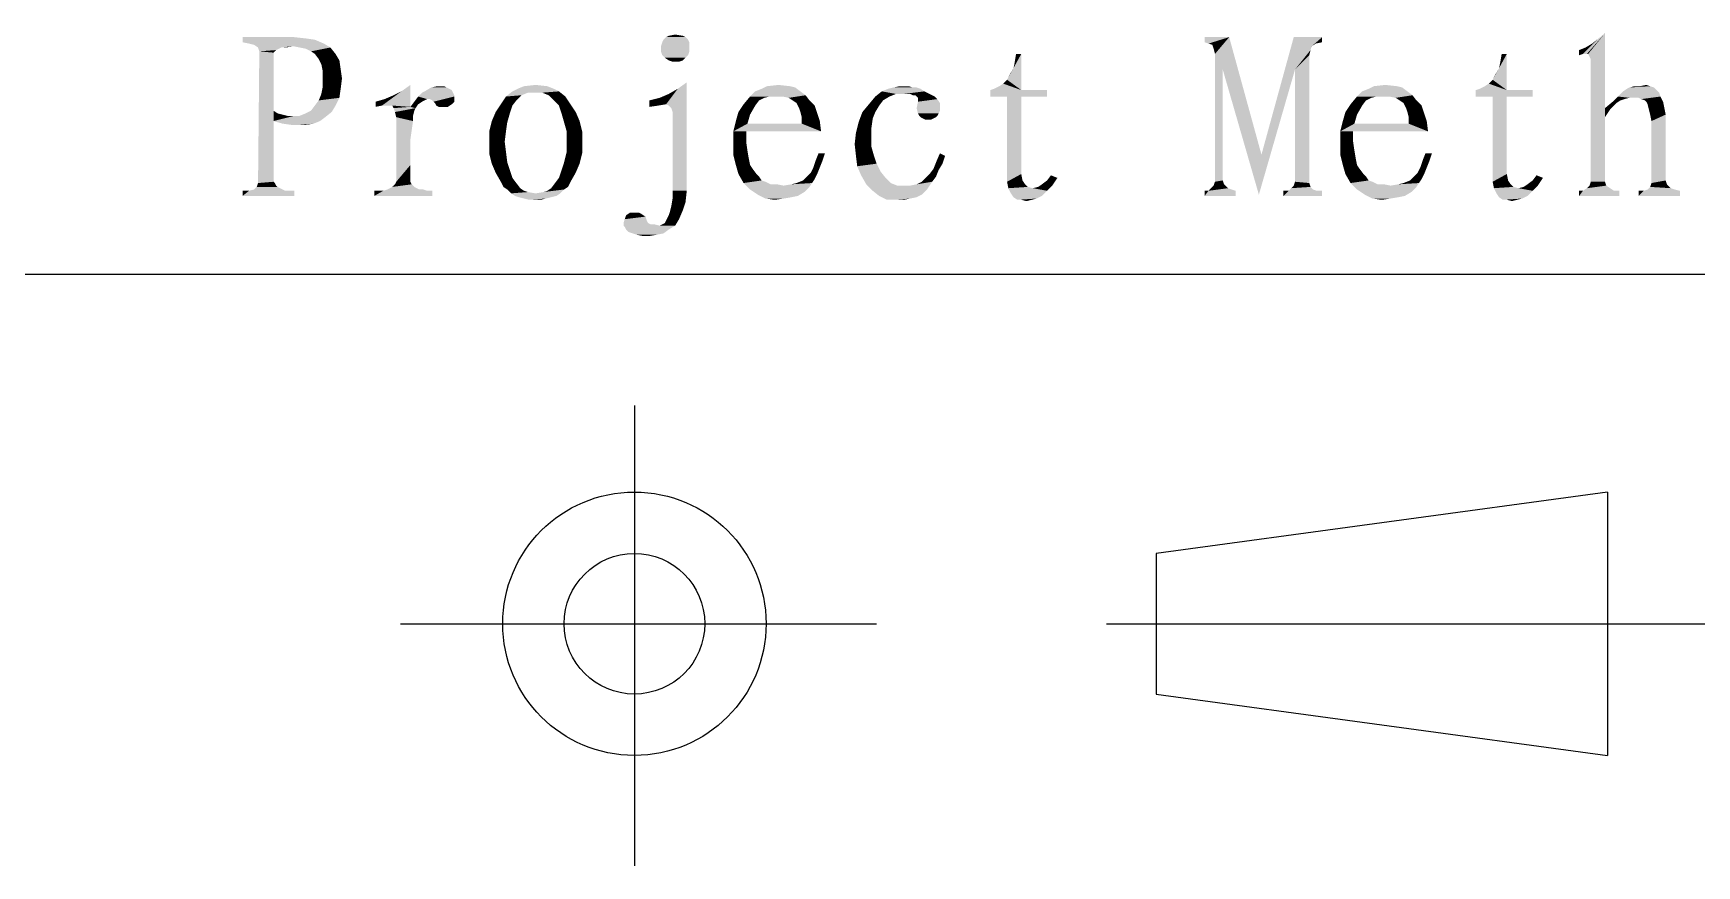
# Model space of a CAD drawing. Header units: millimetres. Extents: x 336 to 634, y 189 to 399.
# Drawn here: x 571.83 to 590.91, y 208.39 to 217.94 of the extents above; entities that cross this region are included whole.
import ezdxf

# ---------------------------------------------------------------- set-up
doc = ezdxf.new("R2010")
doc.units = ezdxf.units.MM

msp = doc.modelspace()

# ---------------------------------------------------------------- linework, layer by layer
at = {"color": 7, "linetype": 'Continuous'}
for p, q in [((448.54993, 215.17685), (628.54993, 215.17685)), ((589.88663, 212.67475), (584.71156, 211.97056)), ((589.88663, 212.67475), (589.88663, 209.65302)), ((584.71156, 211.97056), (584.71156, 210.35721)), ((584.71156, 210.35721), (589.88663, 209.65302))]:
    msp.add_line(p, q, dxfattribs=at)
at = {"color": 1, "linetype": 'Continuous'}
for p, q in [((578.72448, 213.66724), (578.72448, 208.38739)), ((576.04161, 211.16389), (581.50097, 211.16389)), ((584.14205, 211.16389), (591.49611, 211.16389))]:
    msp.add_line(p, q, dxfattribs=at)
at = {"color": 7, "linetype": 'Continuous'}
for radius in [1.51087, 0.80667]:
    msp.add_circle((578.72448, 211.16389), radius, dxfattribs=at)
for points in [[(589.6067, 217.70202), (589.78448, 217.8798), (589.85856, 217.93906)], [(589.65115, 217.70202), (589.6067, 217.70202), (589.85856, 217.93906)], [(589.66596, 217.70202), (589.65115, 217.70202), (589.85856, 217.93906)], [(589.68078, 217.67239), (589.66596, 217.70202), (589.85856, 217.93906)], [(589.69559, 217.64276), (589.68078, 217.67239), (589.85856, 217.93906)], [(589.69559, 217.5835), (589.69559, 217.64276), (589.85856, 217.93906)], [(589.69559, 217.5835), (589.85856, 217.93906), (589.85856, 217.0798)], [(574.82152, 217.89461), (574.95485, 217.8798), (574.22893, 217.83535)], [(574.82152, 217.89461), (574.22893, 217.83535), (574.22893, 217.89461)], [(574.95485, 217.8798), (575.05856, 217.86498), (574.22893, 217.83535)], [(574.303, 217.82054), (574.22893, 217.83535), (575.05856, 217.86498)], [(574.303, 217.82054), (575.05856, 217.86498), (575.16226, 217.82054)], [(575.16226, 217.82054), (574.36226, 217.80572), (574.303, 217.82054)], [(574.8067, 217.79091), (574.36226, 217.80572), (575.16226, 217.82054)], [(574.8067, 217.79091), (574.4067, 217.77609), (574.36226, 217.80572)], [(574.67337, 217.77609), (574.4067, 217.77609), (574.8067, 217.79091)], [(574.67337, 217.77609), (574.42152, 217.73165), (574.4067, 217.77609)], [(574.67337, 217.77609), (574.61411, 217.74646), (574.42152, 217.73165)], [(574.42152, 217.73165), (574.61411, 217.74646), (574.58448, 217.71683)], [(574.67337, 217.77609), (574.8067, 217.79091), (574.73263, 217.77609)], [(574.88078, 217.77609), (574.8067, 217.79091), (575.16226, 217.82054)], [(574.88078, 217.77609), (575.16226, 217.82054), (575.23633, 217.77609)], [(575.23633, 217.77609), (574.95485, 217.76128), (574.88078, 217.77609)], [(575.01411, 217.73165), (574.95485, 217.76128), (575.23633, 217.77609)], [(575.05856, 217.70202), (575.01411, 217.73165), (575.23633, 217.77609)], [(575.05856, 217.70202), (575.23633, 217.77609), (575.29559, 217.70202)], [(579.35485, 217.83535), (579.02893, 217.79091), (579.04374, 217.83535)], [(579.02893, 217.79091), (579.35485, 217.83535), (579.35485, 217.79091)], [(579.35485, 217.79091), (579.02893, 217.73165), (579.02893, 217.79091)], [(579.02893, 217.73165), (579.35485, 217.79091), (579.35485, 217.73165)], [(579.34004, 217.86498), (579.04374, 217.83535), (579.05856, 217.86498)], [(579.04374, 217.83535), (579.34004, 217.86498), (579.35485, 217.83535)], [(579.31041, 217.89461), (579.05856, 217.86498), (579.08819, 217.89461)], [(579.05856, 217.86498), (579.31041, 217.89461), (579.34004, 217.86498)], [(579.28078, 217.90943), (579.08819, 217.89461), (579.11782, 217.90943)], [(579.08819, 217.89461), (579.28078, 217.90943), (579.31041, 217.89461)], [(579.11782, 217.90943), (579.19189, 217.92424), (579.28078, 217.90943)], [(585.54745, 217.89461), (585.26596, 217.83535), (585.26596, 217.89461)], [(585.31041, 217.82054), (585.26596, 217.83535), (585.54745, 217.89461)], [(585.35485, 217.80572), (585.31041, 217.82054), (585.54745, 217.89461)], [(585.36967, 217.76128), (585.35485, 217.80572), (585.54745, 217.89461)], [(585.38448, 217.70202), (585.36967, 217.76128), (585.54745, 217.89461)], [(585.47337, 217.52424), (585.38448, 217.70202), (585.54745, 217.89461)], [(585.47337, 217.52424), (585.54745, 217.89461), (585.91782, 216.54646)], [(586.303, 217.52424), (585.91782, 216.54646), (586.28819, 217.89461)], [(586.28819, 217.89461), (586.61411, 217.89461), (586.49559, 217.79091)], [(586.28819, 217.89461), (586.49559, 217.79091), (586.303, 217.52424)], [(586.49559, 217.79091), (586.48078, 217.74646), (586.303, 217.52424)], [(586.48078, 217.74646), (586.46596, 217.68721), (586.303, 217.52424)], [(586.61411, 217.89461), (586.54004, 217.82054), (586.49559, 217.79091)], [(586.61411, 217.89461), (586.61411, 217.83535), (586.54004, 217.82054)], [(589.6067, 217.70202), (589.56226, 217.74646), (589.63633, 217.77609)], [(589.6067, 217.70202), (589.56226, 217.68721), (589.56226, 217.74646)], [(589.6067, 217.70202), (589.71041, 217.82054), (589.78448, 217.8798)], [(589.6067, 217.70202), (589.63633, 217.77609), (589.71041, 217.82054)], [(574.58448, 217.71683), (574.4067, 216.22054), (574.42152, 217.73165)], [(574.58448, 217.71683), (574.58448, 217.05017), (574.4067, 216.22054)], [(575.29559, 217.70202), (575.103, 217.64276), (575.05856, 217.70202)], [(575.103, 217.64276), (575.29559, 217.70202), (575.34004, 217.62795)], [(575.34004, 217.62795), (575.13263, 217.5835), (575.103, 217.64276)], [(575.13263, 217.5835), (575.34004, 217.62795), (575.35485, 217.52424)], [(575.35485, 217.52424), (575.14745, 217.50943), (575.13263, 217.5835)], [(579.35485, 217.73165), (579.04374, 217.68721), (579.02893, 217.73165)], [(579.04374, 217.68721), (579.35485, 217.73165), (579.34004, 217.68721)], [(579.34004, 217.68721), (579.07337, 217.65757), (579.04374, 217.68721)], [(579.07337, 217.65757), (579.34004, 217.68721), (579.31041, 217.65757)], [(579.31041, 217.65757), (579.11782, 217.62795), (579.07337, 217.65757)], [(579.11782, 217.62795), (579.31041, 217.65757), (579.28078, 217.62795)], [(579.28078, 217.62795), (579.16226, 217.61313), (579.11782, 217.62795)], [(579.19189, 217.61313), (579.16226, 217.61313), (579.28078, 217.62795)], [(579.19189, 217.61313), (579.28078, 217.62795), (579.23633, 217.61313)], [(583.07337, 217.53906), (583.08819, 217.61313), (583.16226, 217.70202)], [(583.07337, 217.53906), (583.16226, 217.70202), (583.16226, 217.28721)], [(583.16226, 217.70202), (583.08819, 217.61313), (583.103, 217.70202)], [(585.47337, 217.52424), (585.38448, 216.23535), (585.38448, 217.70202)], [(586.303, 216.23535), (586.303, 217.52424), (586.46596, 217.68721)], [(586.303, 216.23535), (586.46596, 217.68721), (586.46596, 216.22054)], [(588.64374, 217.53906), (588.65856, 217.61313), (588.73263, 217.70202)], [(588.64374, 217.53906), (588.73263, 217.70202), (588.73263, 217.28721)], [(588.73263, 217.70202), (588.65856, 217.61313), (588.67337, 217.70202)], [(589.85856, 217.0798), (589.69559, 216.23535), (589.69559, 217.5835)], [(575.14745, 217.42054), (575.14745, 217.50943), (575.35485, 217.52424)], [(575.14745, 217.42054), (575.35485, 217.52424), (575.36967, 217.42054)], [(575.36967, 217.42054), (575.14745, 217.31683), (575.14745, 217.42054)], [(575.14745, 217.31683), (575.36967, 217.42054), (575.35485, 217.30202)], [(579.08819, 217.12424), (579.22152, 217.30202), (579.32522, 217.37609)], [(579.11782, 217.10943), (579.08819, 217.12424), (579.32522, 217.37609)], [(579.14745, 217.0798), (579.11782, 217.10943), (579.32522, 217.37609)], [(579.16226, 217.03535), (579.14745, 217.0798), (579.32522, 217.37609)], [(579.16226, 216.97609), (579.16226, 217.03535), (579.32522, 217.37609)], [(579.16226, 216.13165), (579.16226, 216.97609), (579.32522, 217.37609)], [(579.16226, 216.13165), (579.32522, 217.37609), (579.32522, 216.13165)], [(583.16226, 217.28721), (582.91041, 217.33165), (582.95485, 217.36128)], [(583.16226, 217.28721), (582.95485, 217.36128), (582.9993, 217.40572)], [(582.9993, 217.40572), (583.02893, 217.46498), (583.07337, 217.53906)], [(583.16226, 217.28721), (582.9993, 217.40572), (583.07337, 217.53906)], [(585.47337, 217.52424), (585.47337, 216.25017), (585.38448, 216.23535)], [(585.91782, 216.54646), (585.88819, 216.08721), (585.47337, 217.52424)], [(585.91782, 216.54646), (586.303, 217.52424), (585.88819, 216.08721)], [(588.73263, 217.28721), (588.48078, 217.33165), (588.52522, 217.36128)], [(588.73263, 217.28721), (588.52522, 217.36128), (588.56967, 217.40572)], [(588.56967, 217.40572), (588.5993, 217.46498), (588.64374, 217.53906)], [(588.73263, 217.28721), (588.56967, 217.40572), (588.64374, 217.53906)], [(575.05856, 217.10943), (575.103, 217.16869), (575.34004, 217.19832)], [(575.05856, 217.10943), (575.34004, 217.19832), (575.29559, 217.10943)], [(575.34004, 217.19832), (575.103, 217.16869), (575.13263, 217.24276)], [(575.35485, 217.30202), (575.13263, 217.24276), (575.14745, 217.31683)], [(575.13263, 217.24276), (575.35485, 217.30202), (575.34004, 217.19832)], [(575.82893, 217.10943), (575.75485, 217.15387), (575.85856, 217.1835)], [(575.82893, 217.10943), (576.05115, 217.27239), (576.15485, 217.34646)], [(575.903, 217.10943), (575.82893, 217.10943), (576.15485, 217.34646)], [(575.82893, 217.10943), (575.96226, 217.22795), (576.05115, 217.27239)], [(575.82893, 217.10943), (575.85856, 217.1835), (575.96226, 217.22795)], [(575.94745, 217.10943), (575.903, 217.10943), (576.15485, 217.34646)], [(575.94745, 217.10943), (576.15485, 217.34646), (576.15485, 217.09461)], [(576.34745, 217.1835), (576.1993, 217.15387), (576.24374, 217.21313)], [(576.34745, 217.1835), (576.31782, 217.16869), (576.1993, 217.15387)], [(576.1993, 217.15387), (576.31782, 217.16869), (576.28819, 217.15387)], [(576.64374, 217.25758), (576.65856, 217.22795), (576.24374, 217.21313)], [(576.64374, 217.25758), (576.24374, 217.21313), (576.28819, 217.25758)], [(576.24374, 217.21313), (576.65856, 217.22795), (576.65856, 217.21313)], [(576.24374, 217.21313), (576.65856, 217.21313), (576.34745, 217.1835)], [(576.28819, 217.25758), (576.31782, 217.27239), (576.62893, 217.28721)], [(576.28819, 217.25758), (576.62893, 217.28721), (576.64374, 217.25758)], [(576.56967, 217.31683), (576.5993, 217.30202), (576.31782, 217.27239)], [(576.56967, 217.31683), (576.31782, 217.27239), (576.39189, 217.31683)], [(576.5993, 217.30202), (576.62893, 217.28721), (576.31782, 217.27239)], [(576.37708, 217.1835), (576.34745, 217.1835), (576.65856, 217.21313)], [(576.4067, 217.16869), (576.37708, 217.1835), (576.65856, 217.21313)], [(576.49559, 217.33165), (576.54004, 217.33165), (576.39189, 217.31683)], [(576.49559, 217.33165), (576.39189, 217.31683), (576.46596, 217.33165)], [(576.39189, 217.31683), (576.54004, 217.33165), (576.56967, 217.31683)], [(576.42152, 217.15387), (576.4067, 217.16869), (576.65856, 217.21313)], [(576.42152, 217.15387), (576.65856, 217.21313), (576.65856, 217.15387)], [(577.36967, 217.16869), (577.19189, 217.12424), (577.25115, 217.21313)], [(577.19189, 217.12424), (577.36967, 217.16869), (577.32522, 217.10943)], [(577.503, 217.25758), (577.25115, 217.21313), (577.32522, 217.27239)], [(577.503, 217.25758), (577.42893, 217.22795), (577.25115, 217.21313)], [(577.25115, 217.21313), (577.42893, 217.22795), (577.36967, 217.16869)], [(577.7993, 217.30202), (577.32522, 217.27239), (577.38448, 217.30202)], [(577.32522, 217.27239), (577.7993, 217.30202), (577.85856, 217.27239)], [(577.32522, 217.27239), (577.85856, 217.27239), (577.503, 217.25758)], [(577.72522, 217.33165), (577.38448, 217.30202), (577.45856, 217.33165)], [(577.38448, 217.30202), (577.72522, 217.33165), (577.7993, 217.30202)], [(577.45856, 217.33165), (577.59189, 217.34646), (577.72522, 217.33165)], [(577.59189, 217.25758), (577.503, 217.25758), (577.85856, 217.27239)], [(577.66596, 217.25758), (577.59189, 217.25758), (577.85856, 217.27239)], [(577.74004, 217.22795), (577.66596, 217.25758), (577.85856, 217.27239)], [(577.74004, 217.22795), (577.85856, 217.27239), (577.93263, 217.21313)], [(577.93263, 217.21313), (577.7993, 217.16869), (577.74004, 217.22795)], [(577.7993, 217.16869), (577.93263, 217.21313), (577.99189, 217.12424)], [(577.99189, 217.12424), (577.85856, 217.10943), (577.7993, 217.16869)], [(579.08819, 217.12424), (578.89559, 217.16869), (579.01411, 217.19832)], [(579.08819, 217.12424), (578.89559, 217.09461), (578.89559, 217.16869)], [(579.08819, 217.12424), (579.01411, 217.19832), (579.11782, 217.24276)], [(579.08819, 217.12424), (579.11782, 217.24276), (579.22152, 217.30202)], [(580.21411, 217.19832), (579.97708, 217.12424), (580.05115, 217.21313)], [(580.21411, 217.19832), (580.15485, 217.16869), (579.97708, 217.12424)], [(579.97708, 217.12424), (580.15485, 217.16869), (580.11041, 217.10943)], [(580.62893, 217.27239), (580.68819, 217.22795), (580.05115, 217.21313)], [(580.62893, 217.27239), (580.05115, 217.21313), (580.11041, 217.27239)], [(580.27337, 217.21313), (580.05115, 217.21313), (580.68819, 217.22795)], [(580.05115, 217.21313), (580.27337, 217.21313), (580.21411, 217.19832)], [(580.11041, 217.27239), (580.18448, 217.30202), (580.56967, 217.31683)], [(580.11041, 217.27239), (580.56967, 217.31683), (580.62893, 217.27239)], [(580.51041, 217.33165), (580.56967, 217.31683), (580.18448, 217.30202)], [(580.51041, 217.33165), (580.18448, 217.30202), (580.24374, 217.33165)], [(580.24374, 217.33165), (580.37708, 217.34646), (580.51041, 217.33165)], [(580.34745, 217.21313), (580.27337, 217.21313), (580.68819, 217.22795)], [(580.42152, 217.21313), (580.34745, 217.21313), (580.68819, 217.22795)], [(580.49559, 217.19832), (580.42152, 217.21313), (580.68819, 217.22795)], [(580.54004, 217.16869), (580.49559, 217.19832), (580.68819, 217.22795)], [(580.54004, 217.16869), (580.68819, 217.22795), (580.73263, 217.16869)], [(580.73263, 217.16869), (580.58448, 217.13906), (580.54004, 217.16869)], [(580.58448, 217.13906), (580.73263, 217.16869), (580.79189, 217.10943)], [(581.65115, 217.21313), (581.57708, 217.16869), (581.41411, 217.12424)], [(581.65115, 217.21313), (581.41411, 217.12424), (581.48819, 217.21313)], [(581.41411, 217.12424), (581.57708, 217.16869), (581.53263, 217.10943)], [(581.72522, 217.24276), (581.48819, 217.21313), (581.56226, 217.27239)], [(581.48819, 217.21313), (581.72522, 217.24276), (581.65115, 217.21313)], [(582.0067, 217.30202), (581.56226, 217.27239), (581.63633, 217.30202)], [(581.56226, 217.27239), (582.0067, 217.30202), (582.05115, 217.27239)], [(581.56226, 217.27239), (582.05115, 217.27239), (581.72522, 217.24276)], [(581.91782, 217.31684), (581.96226, 217.31684), (581.63633, 217.30202)], [(581.91782, 217.31684), (581.63633, 217.30202), (581.69559, 217.31684)], [(581.63633, 217.30202), (581.96226, 217.31684), (582.0067, 217.30202)], [(581.82893, 217.33165), (581.87337, 217.33165), (581.69559, 217.31684)], [(581.82893, 217.33165), (581.69559, 217.31684), (581.76967, 217.33165)], [(581.69559, 217.31684), (581.87337, 217.33165), (581.91782, 217.31684)], [(581.81411, 217.24276), (581.72522, 217.24276), (582.05115, 217.27239)], [(581.85856, 217.24276), (581.81411, 217.24276), (582.05115, 217.27239)], [(581.88819, 217.24276), (581.85856, 217.24276), (582.05115, 217.27239)], [(581.88819, 217.24276), (582.05115, 217.27239), (582.11041, 217.24276)], [(582.11041, 217.24276), (581.91782, 217.22795), (581.88819, 217.24276)], [(581.94745, 217.22795), (581.91782, 217.22795), (582.11041, 217.24276)], [(581.96226, 217.21313), (581.94745, 217.22795), (582.11041, 217.24276)], [(581.96226, 217.21313), (582.11041, 217.24276), (582.16967, 217.21313)], [(582.16967, 217.21313), (581.97708, 217.19832), (581.96226, 217.21313)], [(581.97708, 217.1835), (581.97708, 217.19832), (582.16967, 217.21313)], [(581.97708, 217.1835), (582.16967, 217.21313), (582.1993, 217.1835)], [(582.1993, 217.1835), (581.97708, 217.15387), (581.97708, 217.1835)], [(581.97708, 217.15387), (582.1993, 217.1835), (582.22893, 217.13906)], [(583.16226, 217.28721), (582.8067, 217.28721), (582.85115, 217.30202)], [(583.16226, 217.28721), (583.45856, 217.28721), (582.8067, 217.21313)], [(583.16226, 217.28721), (582.8067, 217.21313), (582.8067, 217.28721)], [(582.9993, 217.21313), (582.8067, 217.21313), (583.45856, 217.28721)], [(583.16226, 217.28721), (582.85115, 217.30202), (582.91041, 217.33165)], [(583.16226, 217.21313), (582.9993, 217.21313), (583.45856, 217.28721)], [(583.16226, 217.21313), (583.16226, 216.32424), (582.9993, 216.23535)], [(583.16226, 217.21313), (582.9993, 216.23535), (582.9993, 217.21313)], [(583.16226, 217.21313), (583.45856, 217.28721), (583.45856, 217.21313)], [(587.17708, 217.19832), (586.94004, 217.12424), (587.01411, 217.21313)], [(587.17708, 217.19832), (587.11782, 217.16869), (586.94004, 217.12424)], [(586.94004, 217.12424), (587.11782, 217.16869), (587.07337, 217.10943)], [(587.59189, 217.27239), (587.65115, 217.22795), (587.01411, 217.21313)], [(587.59189, 217.27239), (587.01411, 217.21313), (587.07337, 217.27239)], [(587.23633, 217.21313), (587.01411, 217.21313), (587.65115, 217.22795)], [(587.01411, 217.21313), (587.23633, 217.21313), (587.17708, 217.19832)], [(587.07337, 217.27239), (587.14745, 217.30202), (587.53263, 217.31683)], [(587.07337, 217.27239), (587.53263, 217.31683), (587.59189, 217.27239)], [(587.47337, 217.33165), (587.53263, 217.31683), (587.14745, 217.30202)], [(587.47337, 217.33165), (587.14745, 217.30202), (587.2067, 217.33165)], [(587.2067, 217.33165), (587.34004, 217.34646), (587.47337, 217.33165)], [(587.31041, 217.21313), (587.23633, 217.21313), (587.65115, 217.22795)], [(587.38448, 217.21313), (587.31041, 217.21313), (587.65115, 217.22795)], [(587.45856, 217.19832), (587.38448, 217.21313), (587.65115, 217.22795)], [(587.503, 217.16869), (587.45856, 217.19832), (587.65115, 217.22795)], [(587.503, 217.16869), (587.65115, 217.22795), (587.69559, 217.16869)], [(587.69559, 217.16869), (587.54745, 217.13906), (587.503, 217.16869)], [(587.54745, 217.13906), (587.69559, 217.16869), (587.75485, 217.10943)], [(588.73263, 217.28721), (588.37708, 217.28721), (588.42152, 217.30202)], [(588.73263, 217.28721), (589.02893, 217.28721), (588.37708, 217.21313)], [(588.73263, 217.28721), (588.37708, 217.21313), (588.37708, 217.28721)], [(588.56967, 217.21313), (588.37708, 217.21313), (589.02893, 217.28721)], [(588.73263, 217.28721), (588.42152, 217.30202), (588.48078, 217.33165)], [(588.73263, 217.21313), (588.56967, 217.21313), (589.02893, 217.28721)], [(588.73263, 217.21313), (588.73263, 216.32424), (588.56967, 216.23535)], [(588.73263, 217.21313), (588.56967, 216.23535), (588.56967, 217.21313)], [(588.73263, 217.21313), (589.02893, 217.28721), (589.02893, 217.21313)], [(590.14004, 217.19832), (589.94745, 217.15387), (590.0067, 217.21313)], [(590.14004, 217.19832), (590.08078, 217.1835), (589.94745, 217.15387)], [(590.08078, 217.1835), (590.03633, 217.16869), (589.94745, 217.15387)], [(589.94745, 217.15387), (590.03633, 217.16869), (589.99189, 217.13906)], [(590.48078, 217.25758), (590.0067, 217.21313), (590.06596, 217.27239)], [(590.0067, 217.21313), (590.48078, 217.25758), (590.49559, 217.21313)], [(590.0067, 217.21313), (590.49559, 217.21313), (590.14004, 217.19832)], [(590.45115, 217.28721), (590.06596, 217.27239), (590.11041, 217.30202)], [(590.06596, 217.27239), (590.45115, 217.28721), (590.48078, 217.25758)], [(590.42152, 217.31684), (590.11041, 217.30202), (590.14004, 217.31684)], [(590.11041, 217.30202), (590.42152, 217.31684), (590.45115, 217.28721)], [(590.25856, 217.33165), (590.37708, 217.33165), (590.14004, 217.31684)], [(590.25856, 217.33165), (590.14004, 217.31684), (590.1993, 217.33165)], [(590.14004, 217.31684), (590.37708, 217.33165), (590.42152, 217.31684)], [(590.18448, 217.19832), (590.14004, 217.19832), (590.49559, 217.21313)], [(590.24374, 217.19832), (590.18448, 217.19832), (590.49559, 217.21313)], [(590.27337, 217.1835), (590.24374, 217.19832), (590.49559, 217.21313)], [(590.25856, 217.33165), (590.33263, 217.34646), (590.37708, 217.33165)], [(590.31782, 217.16869), (590.27337, 217.1835), (590.49559, 217.21313)], [(590.33263, 217.15387), (590.31782, 217.16869), (590.49559, 217.21313)], [(590.33263, 217.15387), (590.49559, 217.21313), (590.52522, 217.15387)], [(574.58448, 217.05017), (574.58448, 216.93165), (574.4067, 216.22054)], [(574.58448, 217.05017), (574.62893, 217.02054), (574.58448, 216.93165)], [(574.62893, 217.02054), (574.68819, 217.00572), (574.58448, 216.93165)], [(574.68819, 217.00572), (574.74745, 216.99091), (574.58448, 216.93165)], [(574.88078, 216.99091), (575.17708, 216.97609), (574.58448, 216.93165)], [(574.82152, 216.99091), (574.88078, 216.99091), (574.58448, 216.93165)], [(574.74745, 216.99091), (574.82152, 216.99091), (574.58448, 216.93165)], [(574.58448, 216.93165), (575.17708, 216.97609), (575.11782, 216.93165)], [(574.88078, 216.99091), (574.95485, 217.02054), (575.25115, 217.03535)], [(574.88078, 216.99091), (575.25115, 217.03535), (575.17708, 216.97609)], [(575.25115, 217.03535), (574.95485, 217.02054), (575.01411, 217.05017)], [(575.29559, 217.10943), (575.01411, 217.05017), (575.05856, 217.10943)], [(575.01411, 217.05017), (575.29559, 217.10943), (575.25115, 217.03535)], [(575.82893, 217.10943), (575.75485, 217.09461), (575.75485, 217.15387)], [(576.15485, 217.09461), (575.96226, 217.0798), (575.94745, 217.10943)], [(576.21411, 217.0798), (575.96226, 217.0798), (576.15485, 217.09461)], [(576.21411, 217.0798), (575.97708, 217.03535), (575.96226, 217.0798)], [(576.21411, 217.0798), (576.1993, 217.05017), (575.97708, 217.03535)], [(575.97708, 217.03535), (576.1993, 217.05017), (576.18448, 216.99091)], [(576.18448, 216.99091), (575.99189, 216.97609), (575.97708, 217.03535)], [(575.99189, 216.97609), (576.18448, 216.99091), (576.18448, 216.93165)], [(576.18448, 216.93165), (575.99189, 216.23535), (575.99189, 216.97609)], [(576.28819, 217.15387), (576.24374, 217.12424), (576.15485, 217.09461)], [(576.28819, 217.15387), (576.15485, 217.09461), (576.1993, 217.15387)], [(576.15485, 217.09461), (576.24374, 217.12424), (576.21411, 217.0798)], [(576.65856, 217.15387), (576.43633, 217.13906), (576.42152, 217.15387)], [(576.43633, 217.13906), (576.65856, 217.15387), (576.62893, 217.12424)], [(576.62893, 217.12424), (576.45115, 217.10943), (576.43633, 217.13906)], [(576.48078, 217.09461), (576.45115, 217.10943), (576.62893, 217.12424)], [(576.51041, 217.09461), (576.48078, 217.09461), (576.62893, 217.12424)], [(576.54004, 217.09461), (576.51041, 217.09461), (576.62893, 217.12424)], [(576.54004, 217.09461), (576.62893, 217.12424), (576.58448, 217.09461)], [(577.29559, 217.02054), (577.08819, 216.93165), (577.13263, 217.03535)], [(577.08819, 216.93165), (577.29559, 217.02054), (577.26596, 216.91683)], [(577.32522, 217.10943), (577.13263, 217.03535), (577.19189, 217.12424)], [(577.13263, 217.03535), (577.32522, 217.10943), (577.29559, 217.02054)], [(577.85856, 217.10943), (577.99189, 217.12424), (578.05115, 217.03535)], [(578.05115, 217.03535), (577.88819, 217.02054), (577.85856, 217.10943)], [(577.88819, 217.02054), (578.05115, 217.03535), (578.09559, 216.93165)], [(578.09559, 216.93165), (577.91782, 216.91683), (577.88819, 217.02054)], [(579.08819, 217.12424), (578.9993, 217.10943), (578.89559, 217.09461)], [(580.05115, 217.00572), (579.88819, 216.93165), (579.91782, 217.03535)], [(579.88819, 216.93165), (580.05115, 217.00572), (580.02152, 216.90202)], [(580.11041, 217.10943), (579.91782, 217.03535), (579.97708, 217.12424)], [(579.91782, 217.03535), (580.11041, 217.10943), (580.05115, 217.00572)], [(580.79189, 217.10943), (580.61411, 217.0798), (580.58448, 217.13906)], [(580.62893, 217.03535), (580.61411, 217.0798), (580.79189, 217.10943)], [(580.62893, 217.03535), (580.79189, 217.10943), (580.82152, 217.02054)], [(580.82152, 217.02054), (580.64374, 216.97609), (580.62893, 217.03535)], [(580.64374, 216.97609), (580.82152, 217.02054), (580.85115, 216.93165)], [(580.85115, 216.93165), (580.64374, 216.90202), (580.64374, 216.97609)], [(581.48819, 217.03535), (581.45856, 216.96128), (581.29559, 216.91683)], [(581.48819, 217.03535), (581.29559, 216.91683), (581.34004, 217.03535)], [(581.53263, 217.10943), (581.34004, 217.03535), (581.41411, 217.12424)], [(581.34004, 217.03535), (581.53263, 217.10943), (581.48819, 217.03535)], [(582.22893, 217.13906), (581.96226, 217.0798), (581.97708, 217.15387)], [(582.22893, 217.13906), (582.22893, 217.09461), (581.96226, 217.0798)], [(581.96226, 217.0798), (582.22893, 217.09461), (582.22893, 217.05017)], [(582.22893, 217.05017), (581.97708, 217.02054), (581.96226, 217.0798)], [(581.97708, 217.02054), (582.22893, 217.05017), (582.21411, 217.02054)], [(582.21411, 217.02054), (581.99189, 216.99091), (581.97708, 217.02054)], [(581.99189, 216.99091), (582.21411, 217.02054), (582.1993, 216.99091)], [(582.1993, 216.99091), (582.0067, 216.97609), (581.99189, 216.99091)], [(582.0067, 216.97609), (582.1993, 216.99091), (582.18448, 216.97609)], [(582.18448, 216.97609), (582.03633, 216.96128), (582.0067, 216.97609)], [(582.06596, 216.94646), (582.03633, 216.96128), (582.18448, 216.97609)], [(582.06596, 216.94646), (582.18448, 216.97609), (582.12522, 216.94646)], [(587.01411, 217.00572), (586.85115, 216.93165), (586.88078, 217.03535)], [(586.85115, 216.93165), (587.01411, 217.00572), (586.98448, 216.90202)], [(587.07337, 217.10943), (586.88078, 217.03535), (586.94004, 217.12424)], [(586.88078, 217.03535), (587.07337, 217.10943), (587.01411, 217.00572)], [(587.75485, 217.10943), (587.57708, 217.0798), (587.54745, 217.13906)], [(587.59189, 217.03535), (587.57708, 217.0798), (587.75485, 217.10943)], [(587.59189, 217.03535), (587.75485, 217.10943), (587.78448, 217.02054)], [(587.78448, 217.02054), (587.6067, 216.97609), (587.59189, 217.03535)], [(587.6067, 216.97609), (587.78448, 217.02054), (587.81411, 216.93165)], [(587.81411, 216.93165), (587.6067, 216.90202), (587.6067, 216.97609)], [(589.85856, 217.0798), (589.85856, 216.97609), (589.69559, 216.23535)], [(589.69559, 216.23535), (589.85856, 216.97609), (589.85856, 216.23535)], [(589.99189, 217.13906), (589.85856, 217.0798), (589.94745, 217.15387)], [(589.99189, 217.13906), (589.96226, 217.10943), (589.85856, 217.0798)], [(589.85856, 217.0798), (589.96226, 217.10943), (589.91782, 217.06498)], [(589.85856, 217.0798), (589.91782, 217.06498), (589.88819, 217.02054)], [(589.85856, 217.0798), (589.88819, 217.02054), (589.85856, 216.97609)], [(590.52522, 217.15387), (590.34745, 217.12424), (590.33263, 217.15387)], [(590.34745, 217.12424), (590.52522, 217.15387), (590.54004, 217.0798)], [(590.54004, 217.0798), (590.36226, 217.06498), (590.34745, 217.12424)], [(590.37708, 217.00572), (590.36226, 217.06498), (590.54004, 217.0798)], [(590.37708, 217.00572), (590.54004, 217.0798), (590.55485, 217.00572)], [(590.55485, 217.00572), (590.39189, 216.93165), (590.37708, 217.00572)], [(590.39189, 216.93165), (590.55485, 217.00572), (590.55485, 216.25017)], [(574.58448, 216.93165), (574.58448, 216.23535), (574.4067, 216.22054)], [(575.11782, 216.93165), (574.68819, 216.90202), (574.58448, 216.93165)], [(574.68819, 216.90202), (575.11782, 216.93165), (575.04374, 216.90202)], [(575.04374, 216.90202), (574.79189, 216.8872), (574.68819, 216.90202)], [(574.88078, 216.8872), (574.79189, 216.8872), (575.04374, 216.90202)], [(574.88078, 216.8872), (575.04374, 216.90202), (574.95485, 216.8872)], [(576.18448, 216.93165), (576.16967, 216.82795), (575.99189, 216.23535)], [(576.16967, 216.82795), (576.15485, 216.72424), (575.99189, 216.23535)], [(577.26596, 216.91683), (577.05856, 216.81313), (577.08819, 216.93165)], [(577.05856, 216.81313), (577.26596, 216.91683), (577.25115, 216.81313)], [(577.25115, 216.81313), (577.05856, 216.69461), (577.05856, 216.81313)], [(577.05856, 216.69461), (577.25115, 216.81313), (577.23633, 216.69461)], [(577.94745, 216.81313), (577.91782, 216.91683), (578.09559, 216.93165)], [(577.94745, 216.81313), (578.09559, 216.93165), (578.12522, 216.81313)], [(578.12522, 216.81313), (577.94745, 216.69461), (577.94745, 216.81313)], [(577.94745, 216.69461), (578.12522, 216.81313), (578.12522, 216.69461)], [(580.02152, 216.90202), (579.85856, 216.81313), (579.88819, 216.93165)], [(580.02152, 216.90202), (580.64374, 216.90202), (579.85856, 216.81313)], [(580.0067, 216.81313), (579.85856, 216.81313), (580.64374, 216.90202)], [(580.0067, 216.81313), (580.0067, 216.69461), (579.85856, 216.6798)], [(580.0067, 216.81313), (579.85856, 216.6798), (579.85856, 216.81313)], [(580.86596, 216.81313), (580.0067, 216.81313), (580.64374, 216.90202)], [(580.64374, 216.90202), (580.85115, 216.93165), (580.86596, 216.81313)], [(581.44374, 216.73906), (581.25115, 216.66498), (581.26596, 216.79832)], [(581.44374, 216.85758), (581.26596, 216.79832), (581.29559, 216.91683)], [(581.26596, 216.79832), (581.44374, 216.85758), (581.44374, 216.73906)], [(581.29559, 216.91683), (581.45856, 216.96128), (581.44374, 216.85758)], [(586.98448, 216.90202), (586.82152, 216.81313), (586.85115, 216.93165)], [(586.98448, 216.90202), (587.6067, 216.90202), (586.82152, 216.81313)], [(586.96967, 216.81313), (586.82152, 216.81313), (587.6067, 216.90202)], [(586.96967, 216.81313), (586.96967, 216.69461), (586.82152, 216.6798)], [(586.96967, 216.81313), (586.82152, 216.6798), (586.82152, 216.81313)], [(587.82893, 216.81313), (586.96967, 216.81313), (587.6067, 216.90202)], [(587.6067, 216.90202), (587.81411, 216.93165), (587.82893, 216.81313)], [(590.55485, 216.25017), (590.39189, 216.22054), (590.39189, 216.93165)], [(576.15485, 216.72424), (576.15485, 216.59091), (575.99189, 216.23535)], [(577.23633, 216.69461), (577.25115, 216.57609), (577.05856, 216.56128)], [(577.23633, 216.69461), (577.05856, 216.56128), (577.05856, 216.69461)], [(578.12522, 216.69461), (577.94745, 216.57609), (577.94745, 216.69461)], [(577.94745, 216.57609), (578.12522, 216.69461), (578.12522, 216.56128)], [(579.85856, 216.6798), (580.0067, 216.69461), (580.02152, 216.59091)], [(580.02152, 216.59091), (579.85856, 216.54646), (579.85856, 216.6798)], [(581.25115, 216.66498), (581.44374, 216.73906), (581.44374, 216.63535)], [(581.44374, 216.63535), (581.26596, 216.53165), (581.25115, 216.66498)], [(581.26596, 216.53165), (581.44374, 216.63535), (581.47337, 216.53165)], [(586.82152, 216.6798), (586.96967, 216.69461), (586.98448, 216.59091)], [(586.98448, 216.59091), (586.82152, 216.54646), (586.82152, 216.6798)], [(576.15485, 216.59091), (576.15485, 216.42795), (575.99189, 216.23535)], [(576.15485, 216.42795), (576.15485, 216.26498), (575.99189, 216.23535)], [(577.05856, 216.56128), (577.25115, 216.57609), (577.26596, 216.45757)], [(577.26596, 216.45757), (577.08819, 216.44276), (577.05856, 216.56128)], [(577.08819, 216.44276), (577.26596, 216.45757), (577.29559, 216.36869)], [(577.29559, 216.36869), (577.13263, 216.33906), (577.08819, 216.44276)], [(578.09559, 216.44276), (577.88819, 216.36869), (577.91782, 216.45757)], [(577.88819, 216.36869), (578.09559, 216.44276), (578.05115, 216.33906)], [(578.12522, 216.56128), (577.91782, 216.45757), (577.94745, 216.57609)], [(577.91782, 216.45757), (578.12522, 216.56128), (578.09559, 216.44276)], [(579.85856, 216.54646), (580.02152, 216.59091), (580.03633, 216.50202)], [(580.03633, 216.50202), (579.88819, 216.42795), (579.85856, 216.54646)], [(579.88819, 216.42795), (580.03633, 216.50202), (580.05115, 216.42795)], [(580.05115, 216.42795), (579.91782, 216.32424), (579.88819, 216.42795)], [(580.05115, 216.42795), (580.08078, 216.3835), (579.91782, 216.32424)], [(580.88078, 216.47239), (580.77708, 216.39832), (580.8067, 216.48721)], [(580.77708, 216.39832), (580.88078, 216.47239), (580.85115, 216.39832)], [(580.91041, 216.56128), (580.8067, 216.48721), (580.83633, 216.56128)], [(580.8067, 216.48721), (580.91041, 216.56128), (580.88078, 216.47239)], [(581.47337, 216.53165), (581.28078, 216.41313), (581.26596, 216.53165)], [(581.47337, 216.53165), (581.503, 216.44276), (581.28078, 216.41313)], [(581.28078, 216.41313), (581.503, 216.44276), (581.54745, 216.35387)], [(581.54745, 216.35387), (581.32522, 216.30943), (581.28078, 216.41313)], [(582.25856, 216.44276), (582.15485, 216.3835), (582.18448, 216.45758)], [(582.15485, 216.3835), (582.25856, 216.44276), (582.21411, 216.36869)], [(582.28819, 216.53165), (582.18448, 216.45758), (582.22893, 216.56128)], [(582.18448, 216.45758), (582.28819, 216.53165), (582.25856, 216.44276)], [(586.82152, 216.54646), (586.98448, 216.59091), (586.9993, 216.50202)], [(586.9993, 216.50202), (586.85115, 216.42795), (586.82152, 216.54646)], [(586.85115, 216.42795), (586.9993, 216.50202), (587.01411, 216.42795)], [(587.01411, 216.42795), (586.88078, 216.32424), (586.85115, 216.42795)], [(587.01411, 216.42795), (587.04374, 216.3835), (586.88078, 216.32424)], [(587.84374, 216.47239), (587.74004, 216.39832), (587.76967, 216.48721)], [(587.74004, 216.39832), (587.84374, 216.47239), (587.81411, 216.39832)], [(587.87337, 216.56128), (587.76967, 216.48721), (587.7993, 216.56128)], [(587.76967, 216.48721), (587.87337, 216.56128), (587.84374, 216.47239)], [(574.5993, 216.22054), (574.61411, 216.19091), (574.39189, 216.17609)], [(574.5993, 216.22054), (574.39189, 216.17609), (574.4067, 216.22054)], [(574.4067, 216.22054), (574.58448, 216.23535), (574.5993, 216.22054)], [(576.15485, 216.23535), (575.97708, 216.20572), (575.99189, 216.23535)], [(575.97708, 216.20572), (576.15485, 216.23535), (576.16967, 216.20572)], [(575.99189, 216.23535), (576.15485, 216.26498), (576.15485, 216.23535)], [(577.13263, 216.33906), (577.29559, 216.36869), (577.32522, 216.2798)], [(577.32522, 216.2798), (577.19189, 216.23535), (577.13263, 216.33906)], [(577.19189, 216.23535), (577.32522, 216.2798), (577.36967, 216.22054)], [(577.36967, 216.22054), (577.22152, 216.17609), (577.19189, 216.23535)], [(577.22152, 216.17609), (577.36967, 216.22054), (577.41411, 216.16128)], [(577.96226, 216.17609), (577.76967, 216.16128), (577.81411, 216.22054)], [(577.99189, 216.23535), (577.81411, 216.22054), (577.85856, 216.2798)], [(577.81411, 216.22054), (577.99189, 216.23535), (577.96226, 216.17609)], [(578.05115, 216.33906), (577.85856, 216.2798), (577.88819, 216.36869)], [(577.85856, 216.2798), (578.05115, 216.33906), (577.99189, 216.23535)], [(579.91782, 216.32424), (580.08078, 216.3835), (580.12522, 216.32424)], [(580.12522, 216.32424), (579.97708, 216.22054), (579.91782, 216.32424)], [(580.12522, 216.32424), (580.15485, 216.29461), (579.97708, 216.22054)], [(580.15485, 216.29461), (580.18448, 216.25017), (579.97708, 216.22054)], [(580.18448, 216.25017), (580.22893, 216.23535), (579.97708, 216.22054)], [(579.97708, 216.22054), (580.22893, 216.23535), (580.28819, 216.20572)], [(580.28819, 216.20572), (580.05115, 216.14646), (579.97708, 216.22054)], [(580.43633, 216.19091), (580.52522, 216.20572), (580.76226, 216.22054)], [(580.43633, 216.19091), (580.76226, 216.22054), (580.73263, 216.17609)], [(580.76226, 216.22054), (580.52522, 216.20572), (580.58448, 216.22054)], [(580.58448, 216.22054), (580.65856, 216.25017), (580.79189, 216.26498)], [(580.58448, 216.22054), (580.79189, 216.26498), (580.76226, 216.22054)], [(580.79189, 216.26498), (580.65856, 216.25017), (580.703, 216.29461)], [(580.82152, 216.32424), (580.703, 216.29461), (580.74745, 216.33906)], [(580.703, 216.29461), (580.82152, 216.32424), (580.79189, 216.26498)], [(580.85115, 216.39832), (580.74745, 216.33906), (580.77708, 216.39832)], [(580.74745, 216.33906), (580.85115, 216.39832), (580.82152, 216.32424)], [(581.32522, 216.30943), (581.54745, 216.35387), (581.6067, 216.2798)], [(581.6067, 216.2798), (581.38448, 216.20572), (581.32522, 216.30943)], [(581.6067, 216.2798), (581.66596, 216.22054), (581.38448, 216.20572)], [(581.38448, 216.20572), (581.66596, 216.22054), (581.74004, 216.19091)], [(581.88819, 216.19091), (581.96226, 216.20572), (582.14004, 216.23535)], [(581.88819, 216.19091), (582.14004, 216.23535), (582.11041, 216.19091)], [(582.14004, 216.23535), (581.96226, 216.20572), (582.02152, 216.23535)], [(582.02152, 216.23535), (582.06596, 216.2798), (582.18448, 216.29461)], [(582.02152, 216.23535), (582.18448, 216.29461), (582.14004, 216.23535)], [(582.18448, 216.29461), (582.06596, 216.2798), (582.11041, 216.32424)], [(582.21411, 216.36869), (582.11041, 216.32424), (582.15485, 216.3835)], [(582.11041, 216.32424), (582.21411, 216.36869), (582.18448, 216.29461)], [(583.16226, 216.32424), (583.17708, 216.25017), (582.9993, 216.23535)], [(582.9993, 216.23535), (583.17708, 216.25017), (583.2067, 216.20572)], [(583.2067, 216.20572), (583.01411, 216.16128), (582.9993, 216.23535)], [(583.3993, 216.20572), (583.45856, 216.25017), (583.57708, 216.2798)], [(583.3993, 216.20572), (583.57708, 216.2798), (583.51782, 216.19091)], [(583.57708, 216.2798), (583.45856, 216.25017), (583.503, 216.30943)], [(585.48819, 216.20572), (585.36967, 216.19091), (585.38448, 216.23535)], [(585.38448, 216.23535), (585.47337, 216.25017), (585.48819, 216.20572)], [(586.46596, 216.22054), (586.28819, 216.19091), (586.303, 216.23535)], [(586.28819, 216.19091), (586.46596, 216.22054), (586.48078, 216.17609)], [(586.88078, 216.32424), (587.04374, 216.3835), (587.08819, 216.32424)], [(587.08819, 216.32424), (586.94004, 216.22054), (586.88078, 216.32424)], [(587.08819, 216.32424), (587.11782, 216.29461), (586.94004, 216.22054)], [(587.11782, 216.29461), (587.14745, 216.25017), (586.94004, 216.22054)], [(587.14745, 216.25017), (587.19189, 216.23535), (586.94004, 216.22054)], [(586.94004, 216.22054), (587.19189, 216.23535), (587.25115, 216.20572)], [(587.25115, 216.20572), (587.01411, 216.14646), (586.94004, 216.22054)], [(587.3993, 216.19091), (587.48819, 216.20572), (587.72522, 216.22054)], [(587.3993, 216.19091), (587.72522, 216.22054), (587.69559, 216.17609)], [(587.72522, 216.22054), (587.48819, 216.20572), (587.54745, 216.22054)], [(587.54745, 216.22054), (587.62152, 216.25017), (587.75485, 216.26498)], [(587.54745, 216.22054), (587.75485, 216.26498), (587.72522, 216.22054)], [(587.75485, 216.26498), (587.62152, 216.25017), (587.66596, 216.29461)], [(587.78448, 216.32424), (587.66596, 216.29461), (587.71041, 216.33906)], [(587.66596, 216.29461), (587.78448, 216.32424), (587.75485, 216.26498)], [(587.81411, 216.39832), (587.71041, 216.33906), (587.74004, 216.39832)], [(587.71041, 216.33906), (587.81411, 216.39832), (587.78448, 216.32424)], [(588.73263, 216.32424), (588.74745, 216.25017), (588.56967, 216.23535)], [(588.56967, 216.23535), (588.74745, 216.25017), (588.77708, 216.20572)], [(588.77708, 216.20572), (588.58448, 216.16128), (588.56967, 216.23535)], [(588.96967, 216.20572), (589.02893, 216.25017), (589.14745, 216.2798)], [(588.96967, 216.20572), (589.14745, 216.2798), (589.08819, 216.19091)], [(589.14745, 216.2798), (589.02893, 216.25017), (589.07337, 216.30943)], [(589.85856, 216.23535), (589.68078, 216.19091), (589.69559, 216.23535)], [(589.68078, 216.19091), (589.85856, 216.23535), (589.87337, 216.19091)], [(590.56967, 216.20572), (590.37708, 216.17609), (590.39189, 216.22054)], [(590.39189, 216.22054), (590.55485, 216.25017), (590.56967, 216.20572)], [(574.76226, 216.13165), (574.82152, 216.13165), (574.22893, 216.07239)], [(574.71782, 216.13165), (574.76226, 216.13165), (574.22893, 216.07239)], [(574.303, 216.13165), (574.71782, 216.13165), (574.22893, 216.07239)], [(574.303, 216.13165), (574.22893, 216.07239), (574.22893, 216.13165)], [(574.22893, 216.07239), (574.82152, 216.13165), (574.82152, 216.07239)], [(574.68819, 216.14646), (574.303, 216.13165), (574.36226, 216.14646)], [(574.303, 216.13165), (574.68819, 216.14646), (574.71782, 216.13165)], [(574.62893, 216.17609), (574.65856, 216.16128), (574.36226, 216.14646)], [(574.62893, 216.17609), (574.36226, 216.14646), (574.39189, 216.17609)], [(574.36226, 216.14646), (574.65856, 216.16128), (574.68819, 216.14646)], [(574.39189, 216.17609), (574.61411, 216.19091), (574.62893, 216.17609)], [(576.34745, 216.13165), (576.4067, 216.13165), (575.74004, 216.07239)], [(575.84374, 216.13165), (576.34745, 216.13165), (575.74004, 216.07239)], [(575.7993, 216.13165), (575.84374, 216.13165), (575.74004, 216.07239)], [(575.7993, 216.13165), (575.74004, 216.07239), (575.74004, 216.13165)], [(575.74004, 216.07239), (576.4067, 216.13165), (576.4067, 216.07239)], [(576.25856, 216.14646), (576.303, 216.14646), (575.84374, 216.13165)], [(576.25856, 216.14646), (575.84374, 216.13165), (575.88819, 216.14646)], [(575.84374, 216.13165), (576.303, 216.14646), (576.34745, 216.13165)], [(576.22893, 216.16128), (575.88819, 216.14646), (575.91782, 216.16128)], [(575.88819, 216.14646), (576.22893, 216.16128), (576.25856, 216.14646)], [(576.1993, 216.17609), (575.91782, 216.16128), (575.94745, 216.17609)], [(575.91782, 216.16128), (576.1993, 216.17609), (576.22893, 216.16128)], [(575.94745, 216.17609), (575.96226, 216.19091), (576.16967, 216.20572)], [(575.94745, 216.17609), (576.16967, 216.20572), (576.1993, 216.17609)], [(576.16967, 216.20572), (575.96226, 216.19091), (575.97708, 216.20572)], [(577.41411, 216.16128), (577.26596, 216.14646), (577.22152, 216.17609)], [(577.26596, 216.14646), (577.41411, 216.16128), (577.45856, 216.13165)], [(577.45856, 216.13165), (577.31041, 216.10202), (577.26596, 216.14646)], [(577.45856, 216.13165), (577.503, 216.11684), (577.31041, 216.10202)], [(577.31041, 216.10202), (577.503, 216.11684), (577.59189, 216.10202)], [(577.59189, 216.10202), (577.35485, 216.07239), (577.31041, 216.10202)], [(577.59189, 216.10202), (577.87337, 216.10202), (577.35485, 216.07239)], [(577.35485, 216.07239), (577.87337, 216.10202), (577.82893, 216.07239)], [(577.82893, 216.07239), (577.3993, 216.05758), (577.35485, 216.07239)], [(577.3993, 216.05758), (577.82893, 216.07239), (577.76967, 216.05758)], [(577.76967, 216.05758), (577.45856, 216.04276), (577.3993, 216.05758)], [(577.45856, 216.04276), (577.76967, 216.05758), (577.71041, 216.04276)], [(577.71041, 216.04276), (577.51782, 216.02795), (577.45856, 216.04276)], [(577.59189, 216.02795), (577.51782, 216.02795), (577.71041, 216.04276)], [(577.59189, 216.10202), (577.68078, 216.11684), (577.91782, 216.14646)], [(577.59189, 216.10202), (577.91782, 216.14646), (577.87337, 216.10202)], [(577.59189, 216.02795), (577.71041, 216.04276), (577.65115, 216.02795)], [(577.68078, 216.11684), (577.72522, 216.13165), (577.91782, 216.14646)], [(577.91782, 216.14646), (577.72522, 216.13165), (577.76967, 216.16128)], [(577.76967, 216.16128), (577.96226, 216.17609), (577.91782, 216.14646)], [(579.31041, 215.99832), (579.14745, 215.95387), (579.16226, 216.04276)], [(579.32522, 216.13165), (579.16226, 216.04276), (579.16226, 216.13165)], [(579.16226, 216.04276), (579.32522, 216.13165), (579.31041, 215.99832)], [(580.36226, 216.20572), (580.43633, 216.19091), (580.05115, 216.14646)], [(580.28819, 216.20572), (580.36226, 216.20572), (580.05115, 216.14646)], [(580.43633, 216.19091), (580.73263, 216.17609), (580.05115, 216.14646)], [(580.05115, 216.14646), (580.73263, 216.17609), (580.703, 216.14646)], [(580.703, 216.14646), (580.14004, 216.08721), (580.05115, 216.14646)], [(580.703, 216.14646), (580.67337, 216.11683), (580.14004, 216.08721)], [(580.14004, 216.08721), (580.67337, 216.11683), (580.5993, 216.07239)], [(580.5993, 216.07239), (580.22893, 216.04276), (580.14004, 216.08721)], [(580.5993, 216.07239), (580.52522, 216.05758), (580.22893, 216.04276)], [(580.22893, 216.04276), (580.52522, 216.05758), (580.43633, 216.04276)], [(580.43633, 216.04276), (580.33263, 216.02795), (580.22893, 216.04276)], [(581.74004, 216.19091), (581.45856, 216.13165), (581.38448, 216.20572)], [(582.11041, 216.19091), (582.08078, 216.14646), (581.45856, 216.13165)], [(581.88819, 216.19091), (582.11041, 216.19091), (581.45856, 216.13165)], [(581.81411, 216.19091), (581.88819, 216.19091), (581.45856, 216.13165)], [(581.74004, 216.19091), (581.81411, 216.19091), (581.45856, 216.13165)], [(581.45856, 216.13165), (582.08078, 216.14646), (582.05115, 216.11683)], [(582.05115, 216.11683), (581.53263, 216.07239), (581.45856, 216.13165)], [(582.05115, 216.11683), (582.02152, 216.08721), (581.53263, 216.07239)], [(581.53263, 216.07239), (582.02152, 216.08721), (581.96226, 216.05758)], [(581.96226, 216.05758), (581.62152, 216.02795), (581.53263, 216.07239)], [(581.96226, 216.05758), (581.88819, 216.04276), (581.62152, 216.02795)], [(581.71041, 216.02795), (581.62152, 216.02795), (581.88819, 216.04276)], [(581.71041, 216.02795), (581.88819, 216.04276), (581.81411, 216.02795)], [(583.2067, 216.20572), (583.23633, 216.17609), (583.01411, 216.16128)], [(583.01411, 216.16128), (583.23633, 216.17609), (583.29559, 216.16128)], [(583.29559, 216.16128), (583.04374, 216.10202), (583.01411, 216.16128)], [(583.29559, 216.16128), (583.45856, 216.13165), (583.04374, 216.10202)], [(583.04374, 216.10202), (583.45856, 216.13165), (583.3993, 216.07239)], [(583.3993, 216.07239), (583.07337, 216.05758), (583.04374, 216.10202)], [(583.07337, 216.05758), (583.3993, 216.07239), (583.34004, 216.04276)], [(583.34004, 216.04276), (583.11782, 216.02795), (583.07337, 216.05758)], [(583.16226, 216.02795), (583.11782, 216.02795), (583.34004, 216.04276)], [(583.16226, 216.02795), (583.34004, 216.04276), (583.28078, 216.02795)], [(583.28078, 216.02795), (583.22152, 216.01313), (583.16226, 216.02795)], [(583.29559, 216.16128), (583.35485, 216.17609), (583.51782, 216.19091)], [(583.29559, 216.16128), (583.51782, 216.19091), (583.45856, 216.13165)], [(583.51782, 216.19091), (583.35485, 216.17609), (583.3993, 216.20572)], [(585.31041, 216.13165), (585.62152, 216.13165), (585.26596, 216.07239)], [(585.31041, 216.13165), (585.26596, 216.07239), (585.26596, 216.13165)], [(585.26596, 216.07239), (585.62152, 216.13165), (585.62152, 216.07239)], [(585.53263, 216.16128), (585.57708, 216.14646), (585.31041, 216.13165)], [(585.53263, 216.16128), (585.31041, 216.13165), (585.34004, 216.16128)], [(585.31041, 216.13165), (585.57708, 216.14646), (585.62152, 216.13165)], [(585.34004, 216.16128), (585.36967, 216.19091), (585.48819, 216.20572)], [(585.34004, 216.16128), (585.48819, 216.20572), (585.53263, 216.16128)], [(586.55485, 216.13165), (586.61411, 216.13165), (586.16967, 216.07239)], [(586.22893, 216.13165), (586.55485, 216.13165), (586.16967, 216.07239)], [(586.22893, 216.13165), (586.16967, 216.07239), (586.16967, 216.13165)], [(586.16967, 216.07239), (586.61411, 216.13165), (586.61411, 216.07239)], [(586.51041, 216.14646), (586.22893, 216.13165), (586.25856, 216.16128)], [(586.22893, 216.13165), (586.51041, 216.14646), (586.55485, 216.13165)], [(586.48078, 216.17609), (586.25856, 216.16128), (586.28819, 216.19091)], [(586.25856, 216.16128), (586.48078, 216.17609), (586.51041, 216.14646)], [(587.32522, 216.20572), (587.3993, 216.19091), (587.01411, 216.14646)], [(587.25115, 216.20572), (587.32522, 216.20572), (587.01411, 216.14646)], [(587.3993, 216.19091), (587.69559, 216.17609), (587.01411, 216.14646)], [(587.01411, 216.14646), (587.69559, 216.17609), (587.66596, 216.14646)], [(587.66596, 216.14646), (587.103, 216.08721), (587.01411, 216.14646)], [(587.66596, 216.14646), (587.63633, 216.11683), (587.103, 216.08721)], [(587.103, 216.08721), (587.63633, 216.11683), (587.56226, 216.07239)], [(587.56226, 216.07239), (587.19189, 216.04276), (587.103, 216.08721)], [(587.56226, 216.07239), (587.48819, 216.05758), (587.19189, 216.04276)], [(587.19189, 216.04276), (587.48819, 216.05758), (587.3993, 216.04276)], [(587.3993, 216.04276), (587.29559, 216.02795), (587.19189, 216.04276)], [(588.77708, 216.20572), (588.8067, 216.17609), (588.58448, 216.16128)], [(588.58448, 216.16128), (588.8067, 216.17609), (588.86596, 216.16128)], [(588.86596, 216.16128), (588.61411, 216.10202), (588.58448, 216.16128)], [(588.86596, 216.16128), (589.02893, 216.13165), (588.61411, 216.10202)], [(588.61411, 216.10202), (589.02893, 216.13165), (588.96967, 216.07239)], [(588.96967, 216.07239), (588.64374, 216.05758), (588.61411, 216.10202)], [(588.64374, 216.05758), (588.96967, 216.07239), (588.91041, 216.04276)], [(588.91041, 216.04276), (588.68819, 216.02795), (588.64374, 216.05758)], [(588.73263, 216.02795), (588.68819, 216.02795), (588.91041, 216.04276)], [(588.73263, 216.02795), (588.91041, 216.04276), (588.85115, 216.02795)], [(588.85115, 216.02795), (588.79189, 216.01313), (588.73263, 216.02795)], [(588.86596, 216.16128), (588.92522, 216.17609), (589.08819, 216.19091)], [(588.86596, 216.16128), (589.08819, 216.19091), (589.02893, 216.13165)], [(589.08819, 216.19091), (588.92522, 216.17609), (588.96967, 216.20572)], [(589.96226, 216.13165), (590.02152, 216.13165), (589.56226, 216.07239)], [(589.6067, 216.13165), (589.96226, 216.13165), (589.56226, 216.07239)], [(589.6067, 216.13165), (589.56226, 216.07239), (589.56226, 216.13165)], [(589.56226, 216.07239), (590.02152, 216.13165), (590.02152, 216.07239)], [(589.91782, 216.16128), (589.6067, 216.13165), (589.65115, 216.16128)], [(589.6067, 216.13165), (589.91782, 216.16128), (589.96226, 216.13165)], [(589.87337, 216.19091), (589.65115, 216.16128), (589.68078, 216.19091)], [(589.65115, 216.16128), (589.87337, 216.19091), (589.91782, 216.16128)], [(590.303, 216.13165), (590.71782, 216.13165), (590.24374, 216.07239)], [(590.303, 216.13165), (590.24374, 216.07239), (590.24374, 216.13165)], [(590.24374, 216.07239), (590.71782, 216.13165), (590.71782, 216.07239)], [(590.65856, 216.14646), (590.303, 216.13165), (590.34745, 216.14646)], [(590.303, 216.13165), (590.65856, 216.14646), (590.71782, 216.13165)], [(590.61411, 216.16128), (590.34745, 216.14646), (590.37708, 216.17609)], [(590.34745, 216.14646), (590.61411, 216.16128), (590.65856, 216.14646)], [(590.37708, 216.17609), (590.56967, 216.20572), (590.61411, 216.16128)], [(578.85115, 215.83535), (578.61411, 215.80572), (578.62893, 215.85017)], [(578.61411, 215.80572), (578.85115, 215.83535), (578.86596, 215.79091)], [(578.77708, 215.8798), (578.8067, 215.86498), (578.62893, 215.85017)], [(578.71782, 215.8798), (578.77708, 215.8798), (578.62893, 215.85017)], [(578.71782, 215.8798), (578.62893, 215.85017), (578.67337, 215.8798)], [(578.62893, 215.85017), (578.8067, 215.86498), (578.85115, 215.83535)], [(579.23633, 215.80572), (579.08819, 215.79091), (579.11782, 215.85017)], [(579.11782, 215.85017), (579.13263, 215.89461), (579.28078, 215.90943)], [(579.11782, 215.85017), (579.28078, 215.90943), (579.23633, 215.80572)], [(579.28078, 215.90943), (579.13263, 215.89461), (579.14745, 215.95387)], [(579.14745, 215.95387), (579.31041, 215.99832), (579.28078, 215.90943)], [(578.86596, 215.79091), (578.5993, 215.76128), (578.61411, 215.80572)], [(578.5993, 215.76128), (578.86596, 215.79091), (578.88078, 215.76128)], [(578.88078, 215.76128), (578.91041, 215.74646), (578.5993, 215.73165)], [(578.88078, 215.76128), (578.5993, 215.73165), (578.5993, 215.76128)], [(578.91041, 215.74646), (578.95485, 215.74646), (578.5993, 215.73165)], [(578.5993, 215.73165), (578.95485, 215.74646), (579.01411, 215.73165)], [(579.01411, 215.73165), (578.61411, 215.71683), (578.5993, 215.73165)], [(579.01411, 215.73165), (579.19189, 215.73165), (578.61411, 215.71683)], [(578.62893, 215.6872), (578.61411, 215.71683), (579.19189, 215.73165)], [(578.62893, 215.6872), (579.19189, 215.73165), (579.11782, 215.6872)], [(579.11782, 215.6872), (578.65856, 215.65758), (578.62893, 215.6872)], [(578.703, 215.64276), (578.65856, 215.65758), (579.11782, 215.6872)], [(578.703, 215.64276), (579.11782, 215.6872), (579.05856, 215.64276)], [(579.05856, 215.64276), (578.74745, 215.62794), (578.703, 215.64276)], [(578.74745, 215.62794), (579.05856, 215.64276), (578.98448, 215.62794)], [(579.01411, 215.73165), (579.04374, 215.74646), (579.23633, 215.80572)], [(579.01411, 215.73165), (579.23633, 215.80572), (579.19189, 215.73165)], [(579.04374, 215.74646), (579.07337, 215.76128), (579.23633, 215.80572)], [(579.07337, 215.76128), (579.08819, 215.79091), (579.23633, 215.80572)], [(578.98448, 215.62794), (578.82152, 215.61313), (578.74745, 215.62794)], [(578.82152, 215.61313), (578.98448, 215.62794), (578.89559, 215.61313)]]:
    msp.add_solid(points, dxfattribs=at)

doc.saveas('drawing.dxf')
